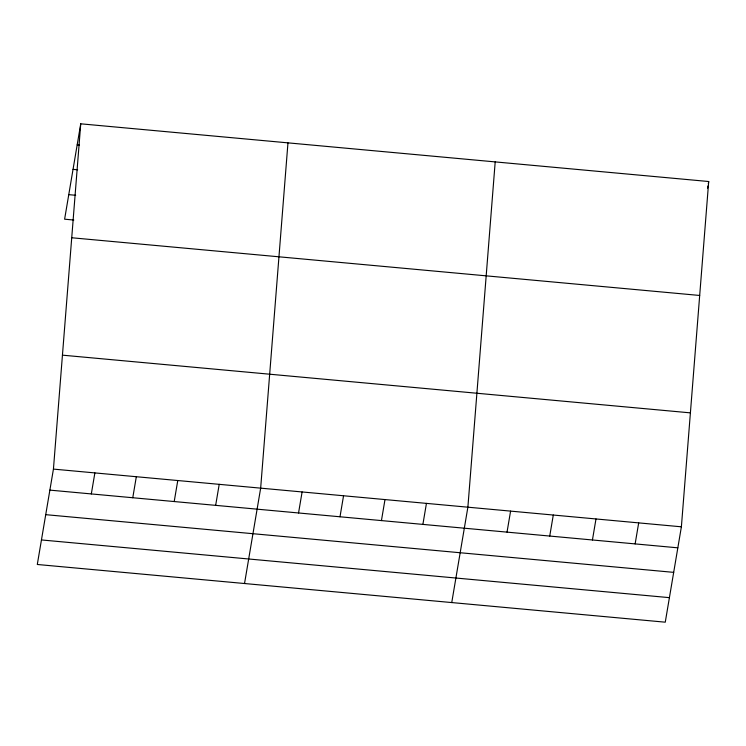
<?xml version="1.0" encoding="UTF-8"?>
<svg xmlns="http://www.w3.org/2000/svg" width="746" height="746" viewBox="0 0 746 746"><rect width="100%" height="100%" fill="white"/><g stroke="black" fill="none" stroke-linecap="round" stroke-linejoin="round"><path stroke-width="1.12" d="M53.432 469.103L80.736 123.817L708.7 181.52L681.387 526.807L665.264 622.183L37.3 564.48L53.432 469.103L681.387 526.807M287.965 142.859L260.662 488.145L244.529 583.521M495.195 161.901L467.882 507.187L451.75 602.563M80.736 123.817L64.613 219.193L73.817 220.033M91.32 493.927L94.873 472.917M132.769 497.741L136.322 476.722M174.21 501.545L177.772 480.536M215.659 505.359L219.212 484.34M298.549 512.978L302.102 491.959M339.999 516.782L343.552 495.764M381.439 520.587L384.992 499.578M422.889 524.401L426.442 503.382M507.028 532.131L510.59 511.113M549.737 536.057L553.29 515.038M592.436 539.973L595.989 518.964M635.135 543.899L638.688 522.89M707.581 188.16L707.954 185.941M708.327 183.73L708.7 181.52M77.183 144.836L79.486 145.041M73.033 169.37L77.64 169.79M68.763 194.65L75.663 195.284M71.728 237.76L699.692 295.463M62.44 355.161L690.404 412.864M49.879 490.122L677.834 547.825M45.73 514.665L673.685 572.359M41.45 539.945L669.414 597.649"/></g></svg>
